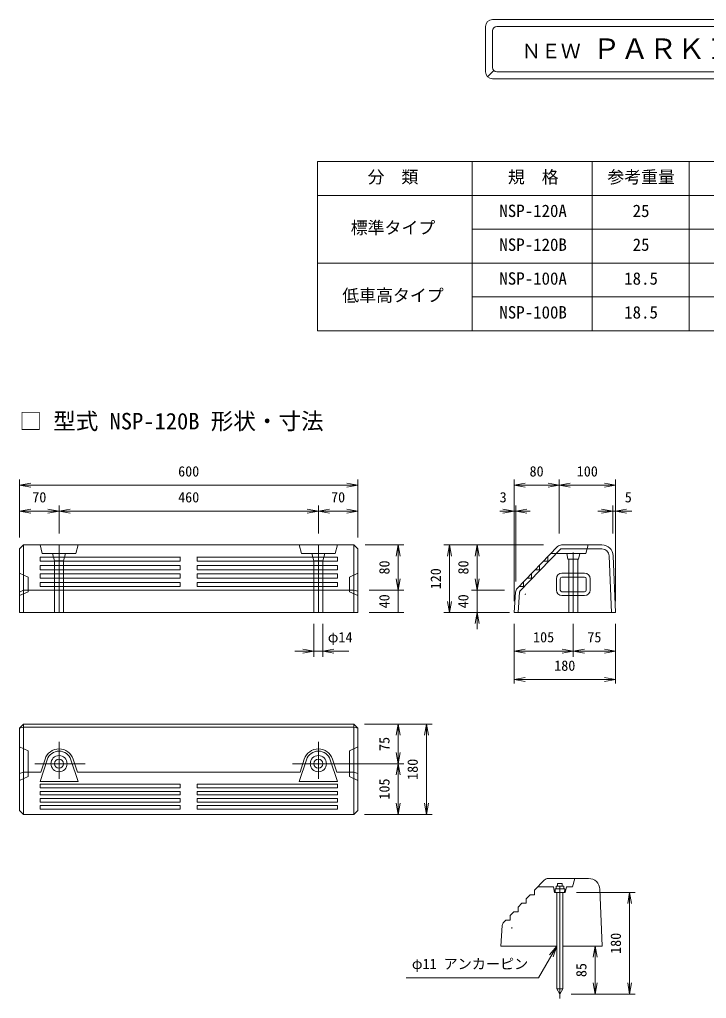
# Model space of a CAD drawing. Units: millimetres, scale not verified. Extents: x 906 to 3469, y 453 to 2189.
# Drawn here: x 906 to 2125, y 453 to 2189 of the extents above; entities that cross this region are included whole.
import ezdxf
from ezdxf.enums import TextEntityAlignment as Align

# ---------------------------------------------------------------- set-up
doc = ezdxf.new("R2010")
doc.units = ezdxf.units.MM
doc.header["$LTSCALE"] = 10
doc.layers.add('0_2', color=4, linetype='Continuous', lineweight=18)
doc.styles.add('ＭＳ ゴシック-5.0-0.0', font='')
doc.styles.get('ＭＳ ゴシック-5.0-0.0').set_extended_font_data('ＭＳ ゴシック-5.0-0.0')

msp = doc.modelspace()

# ---------------------------------------------------------------- linework, layer by layer
at = {"layer": '0_2'}
for p, q in [((1745.37, 2189.14), (2594.86, 2189.14)), ((1732.87, 2096.64), (1732.87, 2176.64)), ((1752.87, 2176.64), (2587.36, 2176.64)), ((1745.37, 2104.14), (1745.37, 2169.14)), ((1747.56, 2098.84), (1736.53, 2087.8)), ((1745.37, 2084.14), (2594.86, 2084.14)), ((1752.87, 2096.64), (2587.36, 2096.64)), ((1435.05, 1937.33), (1435.05, 1637.33)), ((1435.05, 1937.33), (2888.53, 1937.33)), ((1709.17, 1937.33), (1709.17, 1637.33)), ((1921.93, 1937.33), (1921.93, 1637.33)), ((2093.91, 1937.33), (2093.91, 1637.33)), ((1435.05, 1877.33), (2888.53, 1877.33)), ((1709.17, 1817.33), (2888.53, 1817.33)), ((1435.05, 1757.33), (2888.53, 1757.33)), ((1709.17, 1697.33), (2888.53, 1697.33)), ((1435.05, 1637.33), (2888.53, 1637.33)), ((906.35, 1270.4), (906.35, 1373.24)), ((1506.35, 1270.4), (1506.35, 1373.24)), ((1783.44, 1157.4), (1783.44, 1373.24)), ((1863.44, 1277.4), (1863.44, 1373.24)), ((1963.44, 1157.4), (1963.44, 1373.24)), ((906.35, 1363.24), (926.04, 1366.71)), ((906.35, 1363.24), (926.04, 1359.76)), ((906.35, 1363.24), (1506.35, 1363.24)), ((1506.35, 1363.24), (1486.65, 1366.71)), ((1506.35, 1363.24), (1486.65, 1359.76)), ((1783.44, 1363.24), (1803.13, 1366.71)), ((1783.44, 1363.24), (1803.13, 1359.76)), ((1863.44, 1363.24), (1783.44, 1363.24)), ((1863.44, 1363.24), (1843.74, 1366.71)), ((1863.44, 1363.24), (1843.74, 1359.76)), ((1863.44, 1363.24), (1883.13, 1366.71)), ((1863.44, 1363.24), (1883.13, 1359.76)), ((1863.44, 1363.24), (1963.44, 1363.24)), ((1963.44, 1363.24), (1943.74, 1366.71)), ((1963.44, 1363.24), (1943.74, 1359.76)), ((906.35, 1317.31), (926.04, 1320.78)), ((976.35, 1317.31), (956.65, 1320.78)), ((976.35, 1277.4), (976.35, 1327.31)), ((976.35, 1317.31), (996.04, 1320.78)), ((1436.35, 1317.31), (1416.65, 1320.78)), ((1436.35, 1277.4), (1436.35, 1327.31)), ((1436.35, 1317.31), (1456.04, 1320.78)), ((1506.35, 1317.31), (1486.65, 1320.78)), ((1783.44, 1317.31), (1763.74, 1320.78)), ((1786.44, 1192.4), (1786.44, 1327.31)), ((1786.44, 1317.31), (1806.13, 1320.78)), ((1958.44, 1317.31), (1938.74, 1320.78)), ((1958.44, 1277.4), (1958.44, 1327.31)), ((1963.44, 1317.31), (1983.13, 1320.78)), ((906.35, 1317.31), (926.04, 1313.83)), ((976.35, 1317.31), (906.35, 1317.31)), ((976.35, 1317.31), (956.65, 1313.83)), ((976.35, 1317.31), (996.04, 1313.83)), ((1436.35, 1317.31), (976.35, 1317.31)), ((1436.35, 1317.31), (1416.65, 1313.83)), ((1436.35, 1317.31), (1456.04, 1313.83)), ((1436.35, 1317.31), (1506.35, 1317.31)), ((1506.35, 1317.31), (1486.65, 1313.83)), ((1783.44, 1317.31), (1757.92, 1317.31)), ((1783.44, 1317.31), (1763.74, 1313.83)), ((1786.44, 1317.31), (1783.44, 1317.31)), ((1786.44, 1317.31), (1806.13, 1313.83)), ((1786.44, 1317.31), (1811.75, 1317.31)), ((1932.07, 1317.31), (1958.44, 1317.31)), ((1958.44, 1317.31), (1938.74, 1313.83)), ((1958.44, 1317.31), (1963.44, 1317.31)), ((1963.44, 1317.31), (1992.33, 1317.31)), ((1963.44, 1317.31), (1983.13, 1313.83)), ((913.35, 1257.4), (913.35, 1137.4)), ((946.57, 1242.4), (942.55, 1257.4)), ((976.35, 1257.4), (976.35, 1137.4)), ((1006.12, 1242.4), (1010.14, 1257.4)), ((1406.57, 1242.4), (1402.55, 1257.4)), ((1436.35, 1257.4), (1436.35, 1137.4)), ((1466.12, 1242.4), (1470.14, 1257.4)), ((1499.35, 1257.4), (1499.35, 1137.4)), ((1519.35, 1257.4), (1588, 1257.4)), ((1578, 1257.4), (1574.53, 1237.71)), ((1578, 1257.4), (1581.48, 1237.71)), ((1578, 1257.4), (1578, 1177.4)), ((1659.13, 1257.4), (1835.74, 1257.4)), ((1669.13, 1257.4), (1665.66, 1237.71)), ((1669.13, 1257.4), (1672.61, 1237.71)), ((1669.13, 1257.4), (1669.13, 1137.4)), ((1718, 1257.4), (1714.53, 1237.71)), ((1718, 1257.4), (1721.48, 1237.71)), ((1718, 1257.4), (1718, 1177.4)), ((1867.69, 1250.4), (1939.25, 1250.4)), ((1910.65, 1242.4), (1914.67, 1257.4)), ((942.55, 1235.9), (942.55, 1228.4)), ((942.55, 1235.9), (1191.35, 1235.9)), ((946.57, 1242.4), (1006.12, 1242.4)), ((968.35, 1229.04), (964.77, 1242.4)), ((984.35, 1229.04), (987.93, 1242.4)), ((1191.35, 1228.4), (1191.35, 1236.4)), ((1221.35, 1228.4), (1221.35, 1236.4)), ((1470.14, 1235.9), (1221.35, 1235.9)), ((1466.12, 1242.4), (1406.57, 1242.4)), ((1428.35, 1229.04), (1424.77, 1242.4)), ((1444.35, 1229.04), (1447.93, 1242.4)), ((1470.14, 1235.9), (1470.14, 1228.4)), ((1865.53, 1249.48), (1793.98, 1175.14)), ((1843.22, 1236.4), (1843.22, 1228.4)), ((1849, 1242.4), (1910.65, 1242.4)), ((1876.86, 1242.4), (1878.91, 1232.4)), ((1888.44, 1137.4), (1888.44, 1244.15)), ((1900.02, 1242.4), (1897.97, 1232.4)), ((1952.24, 1237.94), (1956.44, 1137.11)), ((942.55, 1228.4), (1191.35, 1228.4)), ((942.55, 1213.4), (942.55, 1220.9)), ((942.55, 1220.9), (1191.35, 1220.9)), ((968.35, 1137.4), (968.35, 1229.04)), ((984.35, 1229.04), (968.35, 1229.04)), ((984.35, 1137.4), (984.35, 1229.04)), ((1191.35, 1213.4), (1191.35, 1220.9)), ((1470.14, 1228.4), (1221.35, 1228.4)), ((1221.35, 1213.4), (1221.35, 1220.9)), ((1470.14, 1220.9), (1221.35, 1220.9)), ((1428.35, 1229.04), (1444.35, 1229.04)), ((1428.35, 1137.4), (1428.35, 1229.04)), ((1444.35, 1137.4), (1444.35, 1229.04)), ((1470.14, 1213.4), (1470.14, 1220.9)), ((1828.79, 1221.4), (1828.79, 1213.4)), ((1835.52, 1228.4), (1843.22, 1228.4)), ((1878.91, 1232.4), (1897.97, 1232.4)), ((1880.44, 1137.4), (1880.44, 1232.4)), ((1896.44, 1137.4), (1896.44, 1232.4)), ((906.35, 1207.4), (921.35, 1200.4)), ((921.35, 1200.4), (921.35, 1174.4)), ((942.55, 1213.4), (1191.35, 1213.4)), ((942.55, 1198.4), (942.55, 1205.9)), ((942.55, 1205.9), (1191.35, 1205.9)), ((942.55, 1198.4), (1191.35, 1198.4)), ((1191.35, 1198.4), (1191.35, 1205.9)), ((1470.14, 1213.4), (1221.35, 1213.4)), ((1221.35, 1198.4), (1221.35, 1205.9)), ((1470.14, 1205.9), (1221.35, 1205.9)), ((1470.14, 1198.4), (1221.35, 1198.4)), ((1470.14, 1198.4), (1470.14, 1205.9)), ((1506.35, 1207.4), (1491.35, 1200.4)), ((1491.35, 1200.4), (1491.35, 1174.4)), ((1806.65, 1198.4), (1814.35, 1198.4)), ((1814.35, 1206.4), (1814.35, 1198.4)), ((1821.09, 1213.4), (1828.79, 1213.4)), ((1868.44, 1207.4), (1908.44, 1207.4)), ((1868.44, 1200.4), (1908.44, 1200.4)), ((942.55, 1183.4), (942.55, 1190.9)), ((942.55, 1190.9), (1191.35, 1190.9)), ((942.55, 1183.4), (1191.35, 1183.4)), ((1191.35, 1183.4), (1191.35, 1190.9)), ((1221.35, 1183.4), (1221.35, 1190.9)), ((1470.14, 1190.9), (1221.35, 1190.9)), ((1470.14, 1183.4), (1221.35, 1183.4)), ((1470.14, 1183.4), (1470.14, 1190.9)), ((1578, 1177.4), (1574.53, 1197.1)), ((1578, 1177.4), (1581.48, 1197.1)), ((1718, 1177.4), (1714.53, 1197.1)), ((1718, 1177.4), (1721.48, 1197.1)), ((1792.21, 1183.4), (1799.91, 1183.4)), ((1799.91, 1191.4), (1799.91, 1183.4)), ((1858.44, 1177.4), (1858.44, 1197.4)), ((1865.44, 1177.4), (1865.44, 1197.4)), ((1911.44, 1177.4), (1911.44, 1197.4)), ((1918.44, 1177.4), (1918.44, 1197.4)), ((921.35, 1174.4), (906.35, 1167.4)), ((1491.35, 1174.4), (1506.35, 1167.4)), ((1526.35, 1177.4), (1588, 1177.4)), ((1578, 1177.4), (1578, 1137.4)), ((1708, 1177.4), (1766.44, 1177.4)), ((1718, 1177.4), (1718, 1137.4)), ((1793.15, 1173.29), (1790.46, 1137.4)), ((1868.44, 1174.4), (1908.44, 1174.4)), ((1868.44, 1167.4), (1908.44, 1167.4)), ((1669.13, 1137.4), (1665.66, 1157.1)), ((1669.13, 1137.4), (1672.61, 1157.1)), ((1526.35, 1137.4), (1588, 1137.4)), ((1659.13, 1137.4), (1775.63, 1137.4)), ((1718, 1137.4), (1714.53, 1117.71)), ((1718, 1137.4), (1718, 1107.67)), ((1718, 1137.4), (1721.48, 1117.71)), ((1428.35, 1059.09), (1428.35, 1117.4)), ((1444.35, 1059.09), (1444.35, 1117.4)), ((1783.44, 1011.66), (1783.44, 1117.4)), ((1888.44, 1059.09), (1888.44, 1117.4)), ((1963.44, 1011.66), (1963.44, 1117.4)), ((1428.35, 1069.09), (1394.37, 1069.09)), ((1428.35, 1069.09), (1408.65, 1072.57)), ((1428.35, 1069.09), (1408.65, 1065.62)), ((1428.35, 1069.09), (1444.35, 1069.09)), ((1444.35, 1069.09), (1464.04, 1072.57)), ((1444.35, 1069.09), (1490.5, 1069.09)), ((1444.35, 1069.09), (1464.04, 1065.62)), ((1783.44, 1069.09), (1803.13, 1072.57)), ((1783.44, 1069.09), (1803.13, 1065.62)), ((1783.44, 1069.09), (1888.44, 1069.09)), ((1888.44, 1069.09), (1868.74, 1072.57)), ((1888.44, 1069.09), (1868.74, 1065.62)), ((1888.44, 1069.09), (1908.13, 1072.57)), ((1888.44, 1069.09), (1908.13, 1065.62)), ((1888.44, 1069.09), (1963.44, 1069.09)), ((1963.44, 1069.09), (1943.74, 1072.57)), ((1963.44, 1069.09), (1943.74, 1065.62)), ((1783.44, 1018.63), (1803.13, 1022.11)), ((1783.44, 1018.63), (1803.13, 1015.16)), ((1783.44, 1018.63), (1963.44, 1018.63)), ((1963.44, 1018.63), (1943.74, 1022.11)), ((1963.44, 1018.63), (1943.74, 1015.16)), ((913.35, 779.4), (913.35, 939.4)), ((1499.35, 779.4), (1499.35, 939.4)), ((1518.16, 939.4), (1638.16, 939.4)), ((1578, 939.4), (1574.53, 919.71)), ((1578, 939.4), (1581.48, 919.71)), ((1578, 939.4), (1578, 869.4)), ((1628.16, 939.4), (1624.69, 919.71)), ((1628.16, 939.4), (1631.63, 919.71)), ((1628.16, 939.4), (1628.16, 779.4)), ((913.35, 934.4), (906.31, 932.52)), ((913.35, 934.4), (1206.35, 934.4)), ((1499.35, 934.4), (1206.35, 934.4)), ((1499.35, 934.4), (1506.38, 932.52)), ((976.35, 842.26), (976.35, 907.85)), ((1436.35, 842.26), (1436.35, 907.85)), ((906.35, 899.4), (921.35, 892.4)), ((921.35, 892.4), (921.35, 846.4)), ((1506.35, 899.4), (1491.35, 892.4)), ((1491.35, 892.4), (1491.35, 846.4)), ((1578, 869.4), (1574.53, 889.1)), ((1578, 869.4), (1581.48, 889.1)), ((1022.39, 869.4), (933.16, 869.4)), ((942.55, 837.58), (955.24, 876.32)), ((1010.14, 837.58), (997.45, 876.32)), ((1390.3, 869.4), (1588, 869.4)), ((1402.55, 837.58), (1415.24, 876.32)), ((1470.14, 837.58), (1457.45, 876.32)), ((1578, 869.4), (1574.53, 849.71)), ((1578, 869.4), (1581.48, 849.71)), ((1578, 869.4), (1578, 779.4)), ((921.35, 846.4), (906.35, 839.4)), ((942.55, 837.58), (1010.14, 837.58)), ((1470.14, 837.58), (1402.55, 837.58)), ((1491.35, 846.4), (1506.35, 839.4)), ((942.55, 832.85), (1191.35, 832.85)), ((942.55, 826.55), (942.55, 832.85)), ((942.55, 826.55), (1191.35, 826.55)), ((942.55, 820.24), (1191.35, 820.24)), ((942.55, 813.93), (942.55, 820.24)), ((1191.35, 826.55), (1191.35, 832.85)), ((1191.35, 813.93), (1191.35, 820.24)), ((1470.14, 832.85), (1221.35, 832.85)), ((1221.35, 826.55), (1221.35, 832.85)), ((1470.14, 826.55), (1221.35, 826.55)), ((1470.14, 820.24), (1221.35, 820.24)), ((1221.35, 813.93), (1221.35, 820.24)), ((1470.14, 826.55), (1470.14, 832.85)), ((1470.14, 813.93), (1470.14, 820.24)), ((942.55, 813.93), (1191.35, 813.93)), ((942.55, 807.63), (1191.35, 807.63)), ((942.55, 801.32), (942.55, 807.63)), ((942.55, 801.32), (1191.35, 801.32)), ((1191.35, 801.32), (1191.35, 807.63)), ((1470.14, 813.93), (1221.35, 813.93)), ((1470.14, 807.63), (1221.35, 807.63)), ((1221.35, 801.32), (1221.35, 807.63)), ((1470.14, 801.32), (1221.35, 801.32)), ((1470.14, 801.32), (1470.14, 807.63)), ((1578, 779.4), (1574.53, 799.1)), ((1578, 779.4), (1581.48, 799.1)), ((1628.16, 779.4), (1624.69, 799.1)), ((1628.16, 779.4), (1631.63, 799.1)), ((942.55, 795.02), (1191.35, 795.02)), ((942.55, 788.71), (942.55, 795.02)), ((942.55, 788.71), (1191.35, 788.71)), ((1191.35, 788.71), (1191.35, 795.02)), ((1470.14, 795.02), (1221.35, 795.02)), ((1221.35, 788.71), (1221.35, 795.02)), ((1470.14, 788.71), (1221.35, 788.71)), ((1470.14, 788.71), (1470.14, 795.02)), ((1518.16, 779.4), (1638.16, 779.4)), ((1819.58, 644.81), (1836.84, 662.74)), ((1844.04, 665.81), (1915.61, 665.81)), ((1887, 650.81), (1891.02, 665.81)), ((1819.58, 644.81), (1819.58, 636.81)), ((1825.35, 650.81), (1853.21, 650.81)), ((1853.21, 650.81), (1855.26, 640.81)), ((1856.49, 640.81), (1856.12, 647.48)), ((1856.12, 647.48), (1873.46, 647.48)), ((1858.12, 652.14), (1858.12, 647.48)), ((1858.12, 652.14), (1871.46, 652.14)), ((1860.62, 656.81), (1868.96, 656.81)), ((1860.62, 656.81), (1860.62, 652.14)), ((1864.79, 545.81), (1864.79, 652.56)), ((1864.79, 545.81), (1864.79, 652.56)), ((1864.79, 453.03), (1864.79, 650.81)), ((1868.96, 656.81), (1868.96, 652.14)), ((1871.46, 652.14), (1871.46, 647.48)), ((1873.46, 647.48), (1873.09, 640.81)), ((1876.37, 650.81), (1874.32, 640.81)), ((1876.37, 650.81), (1887, 650.81)), ((1935.59, 646.64), (1939.79, 545.81)), ((1805.14, 629.81), (1811.88, 636.81)), ((1805.14, 629.81), (1805.14, 621.81)), ((1811.88, 636.81), (1819.58, 636.81)), ((1855.26, 640.81), (1874.32, 640.81)), ((1856.49, 640.81), (1873.09, 640.81)), ((1859.46, 640.81), (1859.46, 470.05)), ((1870.12, 640.81), (1870.12, 470.05)), ((1894.32, 640.81), (1998.47, 640.81)), ((1988.47, 640.81), (1985, 621.11)), ((1988.47, 640.81), (1991.94, 621.11)), ((1988.47, 460.81), (1988.47, 640.81)), ((1790.7, 614.81), (1797.44, 621.81)), ((1790.7, 614.81), (1790.7, 606.81)), ((1797.44, 621.81), (1805.14, 621.81)), ((1765.29, 588.4), (1768.57, 591.81)), ((1768.57, 591.81), (1776.27, 591.81)), ((1776.27, 599.81), (1783, 606.81)), ((1776.27, 599.81), (1776.27, 591.81)), ((1783, 606.81), (1790.7, 606.81)), ((1762.52, 582.22), (1759.79, 545.81)), ((1759.79, 545.81), (1859.46, 545.81)), ((1859.46, 545.81), (1827.04, 489.66)), ((1859.46, 545.81), (1846.6, 530.49)), ((1859.46, 545.81), (1852.62, 527.02)), ((1870.12, 545.81), (1939.79, 545.81)), ((1927.35, 545.81), (1923.87, 526.11)), ((1927.35, 545.81), (1930.82, 526.11)), ((1927.35, 545.81), (1927.35, 460.81)), ((1592.13, 489.66), (1827.04, 489.66)), ((1864.79, 460.81), (1859.46, 470.05)), ((1870.12, 470.05), (1859.46, 470.05)), ((1864.79, 460.81), (1870.12, 470.05)), ((1927.35, 460.81), (1923.87, 480.51)), ((1927.35, 460.81), (1930.82, 480.51)), ((1988.47, 460.81), (1985, 480.51)), ((1988.47, 460.81), (1991.94, 480.51)), ((1884.79, 460.81), (1998.47, 460.81))]:
    msp.add_line(p, q, dxfattribs=at)
at = {"layer": '0_2', "color": 2}
for p, q in [((913.35, 1257.4), (906.35, 1250.4)), ((906.35, 1250.4), (906.35, 1137.4)), ((913.35, 1257.4), (1206.35, 1257.4)), ((1499.35, 1257.4), (1206.35, 1257.4)), ((1499.35, 1257.4), (1506.35, 1250.4)), ((1506.35, 1250.4), (1506.35, 1137.4)), ((1860.49, 1254.34), (1788.93, 1180)), ((1867.69, 1257.4), (1939.25, 1257.4)), ((1959.24, 1238.23), (1963.44, 1137.4)), ((913.35, 1177.4), (906.35, 1173.36)), ((1499.35, 1177.4), (913.35, 1177.4)), ((1499.35, 1177.4), (1506.35, 1175.53)), ((1786.17, 1173.81), (1783.44, 1137.4)), ((906.35, 1137.4), (1206.35, 1137.4)), ((1506.35, 1137.4), (1206.35, 1137.4)), ((1783.44, 1137.4), (1963.44, 1137.4)), ((913.35, 939.4), (906.35, 932.4)), ((913.35, 939.4), (1206.35, 939.4)), ((1499.35, 939.4), (1206.35, 939.4)), ((1499.35, 939.4), (1506.35, 932.4)), ((906.35, 932.4), (906.35, 786.4)), ((1506.35, 932.4), (1506.35, 786.4)), ((943.78, 854.26), (951.42, 877.57)), ((1008.91, 854.26), (1001.27, 877.57)), ((1403.78, 854.26), (1411.42, 877.57)), ((1468.91, 854.26), (1461.27, 877.57)), ((913.35, 854.26), (906.35, 851.9)), ((943.78, 854.26), (913.35, 854.26)), ((1206.35, 854.26), (1008.91, 854.26)), ((1206.35, 854.26), (1403.78, 854.26)), ((1468.91, 854.26), (1499.35, 854.26)), ((1499.35, 854.26), (1506.35, 851.9)), ((913.35, 779.4), (906.35, 786.4)), ((1499.35, 779.4), (1506.35, 786.4)), ((913.35, 779.4), (1206.35, 779.4)), ((1499.35, 779.4), (1206.35, 779.4))]:
    msp.add_line(p, q, dxfattribs=at)
at = {"layer": '0_2'}
for centre, radius in [((976.35, 869.4), 14.37), ((976.35, 869.4), 8), ((1436.35, 869.4), 14.37), ((1436.35, 869.4), 8)]:
    msp.add_circle(centre, radius, dxfattribs=at)
for centre, radius, start, end in [((1745.37, 2176.64), 12.5, 90, 180), ((1752.87, 2169.14), 7.5, 90, 180), ((1752.87, 2104.14), 7.5, 180, 270), ((1745.37, 2096.64), 12.5, 180, 270), ((1867.69, 1247.4), 3, 90, 136.09469), ((1939.25, 1237.4), 13, 2.38594, 90), ((1868.44, 1197.4), 10, 90, 180), ((1868.44, 1197.4), 3, 90, 180), ((1908.44, 1197.4), 10, 0, 90), ((1908.44, 1197.4), 3, 0, 90), ((1796.14, 1173.06), 3, 136.09469, 175.71085), ((1806.14, 1168.56), 3, 141.75357, 175.10091), ((1868.44, 1177.4), 10, 180, 270), ((1868.44, 1177.4), 3, 180, 270), ((1908.44, 1177.4), 3, 270, 0), ((1908.44, 1177.4), 10, 270, 0), ((976.35, 869.4), 22.21, 18.13217, 161.86783), ((1436.35, 869.4), 22.21, 18.13217, 161.86783), ((1844.04, 655.81), 10, 90, 136.09469), ((1915.61, 645.81), 20, 2.38594, 90), ((1772.49, 581.47), 10, 136.09469, 175.71085), ((1782.5, 576.97), 3, 141.75357, 175.10091)]:
    msp.add_arc(centre, radius, start, end, dxfattribs=at)
at = {"layer": '0_2', "color": 2}
for centre, radius, start, end in [((1867.69, 1247.4), 10, 90, 136.09469), ((1939.25, 1237.4), 20, 2.38594, 90), ((1796.14, 1173.06), 10, 136.09469, 175.71085), ((976.35, 869.4), 26.23, 18.13217, 161.86783), ((1436.35, 869.4), 26.23, 18.13217, 161.86783)]:
    msp.add_arc(centre, radius, start, end, dxfattribs=at)

# ---------------------------------------------------------------- texts
at = {"layer": '0_2', "color": 7, "style": 'ＭＳ ゴシック-5.0-0.0'}
for s, height, p in [('ＰＡＲＫＩＮＧ ＢＬＯＣＫ', 36.66, (1922.48, 2108.14)), ('ＮＥＷ', 25.66, (1796.53, 2112.82)), ('分\u3000類', 21.99, (1523.66, 1892.33)), ('規\u3000格', 21.99, (1772.44, 1892.33)), ('参考重量', 21.99, (1948.81, 1892.33)), ('NSP-120A', 21.99, (1757.44, 1832.33)), ('25', 21.99, (1993.81, 1832.33)), ('標準タイプ', 21.99, (1493.66, 1802.33)), ('NSP-120B', 21.99, (1757.44, 1772.33)), ('25', 21.99, (1993.81, 1772.33)), ('NSP-100A', 21.99, (1757.44, 1712.33)), ('18.5', 21.99, (1978.81, 1712.33)), ('低車高タイプ', 21.99, (1478.66, 1682.33)), ('NSP-100B', 21.99, (1757.44, 1652.33)), ('18.5', 21.99, (1978.81, 1652.33)), ('□ 型式 NSP-120B 形状・寸法', 29.33, (905.97, 1453.4)), ('600', 18.33, (1187.6, 1373.24)), ('80', 18.33, (1810.94, 1373.24)), ('100', 18.33, (1894.69, 1373.24)), ('70', 18.33, (928.85, 1327.31)), ('460', 18.33, (1187.6, 1327.31)), ('70', 18.33, (1458.85, 1327.31)), ('3', 18.33, (1757.92, 1327.31)), ('5', 18.33, (1979.83, 1327.31)), ('φ14', 18.33, (1453, 1079.09)), ('105', 18.33, (1817.19, 1079.09)), ('75', 18.33, (1913.44, 1079.09)), ('180', 18.33, (1854.69, 1028.63)), ('φ11 アンカーピン', 18.33, (1602.13, 499.66))]:
    msp.add_text(s, height=height, dxfattribs=at).set_placement(p, align=Align.BOTTOM_LEFT)
for s, p in [('80', (1568, 1204.9)), ('80', (1708, 1204.9)), ('120', (1659.13, 1178.65)), ('40', (1568, 1144.9)), ('40', (1708, 1144.9)), ('75', (1568, 891.9)), ('180', (1618.16, 840.65)), ('105', (1568, 805.65)), ('180', (1978.47, 532.06)), ('85', (1917.35, 490.81))]:
    msp.add_text(s, height=18.33, rotation=90, dxfattribs=at).set_placement(p, align=Align.BOTTOM_LEFT)

doc.saveas('drawing.dxf')
